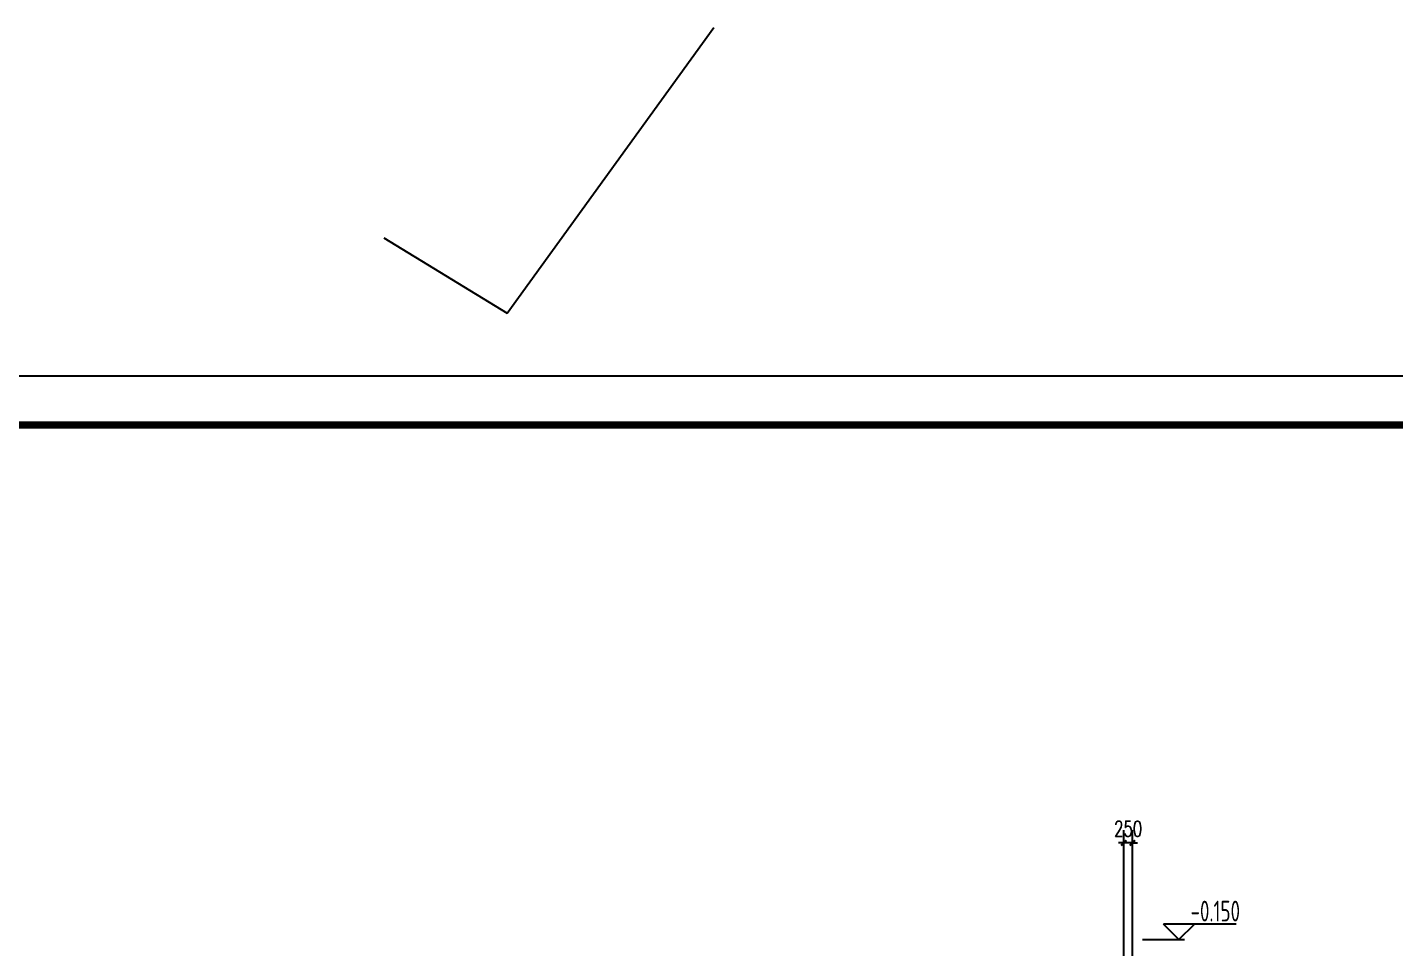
# Model space of a CAD drawing. Extents: x 180850 to 1400258, y 48356 to 327067.
# Drawn here: x 342246 to 381769, y 300469 to 327067 of the extents above; entities that cross this region are included whole.
import ezdxf
from ezdxf.enums import TextEntityAlignment as Align

# ---------------------------------------------------------------- set-up
doc = ezdxf.new("R2010")
doc.units = 0
doc.header["$LTSCALE"] = 1000
for name, color, linetype in [('AXIS_DIM', 3, 'Continuous'), ('PUB_TITLE', 4, 'Continuous'), ('TEXT', 7, 'Continuous')]:
    doc.layers.add(name, color=color, linetype=linetype)
doc.styles.add('_TCH_DIM_T3', font='SIMPLEX', dxfattribs={"width": 0.705882, "bigfont": 'GBCBIG'})
doc.styles.add('TSSD_Norm', font='tssdeng.shx', dxfattribs={"bigfont": 'hztxt.shx'})
doc.dimstyles.new('_TCH_ARCH&&150', dxfattribs={"dimtxt": 446.25, "dimasz": 150, "dimexe": 375, "dimexo": 450, "dimgap": 189.375, "dimtad": 1, "dimdec": 0, "dimzin": 0, "dimdsep": 46, "dimtxsty": '_TCH_DIM_T3', "dimblk": 'ARCHTICK', "dimcen": 0.09, "dimclrd": 3, "dimclre": 3, "dimclrt": 7, "dimazin": 2, "dimtfac": 1, "dimtdec": 0, "dimtix": 1, "dimtmove": 2, "dimatfit": 3, "dimfxl": 1, "dimtolj": 1, "dimtzin": 0, "dimarcsym": 0})

# ---------------------------------------------------------------- blocks, each defined once
blk = doc.blocks.new('_ArchTick')
at = {"color": 0, "linetype": 'ByBlock', "const_width": 0.4}
blk.add_lwpolyline([(-0.5, -0.5), (0.5, 0.5)], dxfattribs=at)
blk = doc.blocks.new('*D398')
at = {"color": 3, "lineweight": -2, "transparency": 16777216}
for p, q in [((373940, 299812), (373940, 303869)), ((374190, 299812), (374190, 303869)), ((373940, 303494), (373790, 303494)), ((374190, 303494), (373940, 303494)), ((374190, 303494), (374340, 303494))]:
    blk.add_line(p, q, dxfattribs=at)
at = {"layer": 'Defpoints', "color": 0, "transparency": 16777216}
for p in [(373940, 303494), (373940, 299362), (374190, 299362)]:
    blk.add_point(p, dxfattribs=at)
at = {"color": 3, "lineweight": -2, "transparency": 16777216, "xscale": 150, "yscale": 150, "zscale": 150}
blk.add_blockref('_ArchTick', (373940, 303494), dxfattribs=at)
at = {"color": 3, "lineweight": -2, "transparency": 16777216, "xscale": 150, "yscale": 150, "zscale": 150, "rotation": 180}
blk.add_blockref('_ArchTick', (374190, 303494), dxfattribs=at)
at = {"color": 7, "transparency": 16777216, "insert": (374065, 303906), "char_height": 446.2, "attachment_point": 5, "style": '_TCH_DIM_T3'}
blk.add_mtext('\\A1;250', dxfattribs=at)

msp = doc.modelspace()

# ---------------------------------------------------------------- linework, layer by layer
for p, q in [((356114.99, 318807.29), (362086.49, 327066.93)), ((352555.06, 320986.92), (356114.99, 318807.29))]:
    msp.add_line(p, q)
at = {"layer": 'AXIS_DIM'}
for p, q in [((377183.74, 301150.74), (375083.74, 301150.74)), ((375533.74, 300700.74), (375083.74, 301150.74)), ((375533.74, 300700.74), (375983.74, 301150.74)), ((374481.34, 300700.74), (375698.68, 300700.74))]:
    msp.add_line(p, q, dxfattribs=at)
at = {"layer": 'PUB_TITLE'}
msp.add_lwpolyline([(307089.48, 232984.16), (425889.48, 232984.16), (425889.48, 316984.16), (307089.48, 316984.16)], close=True, dxfattribs=at)
at = {"layer": 'PUB_TITLE', "const_width": 212.12}
msp.add_lwpolyline([(309909.8, 234398.34), (309909.8, 315569.98), (423889.48, 315569.98), (423889.48, 234398.34)], close=True, dxfattribs=at)

# ---------------------------------------------------------------- texts
at = {"layer": 'TEXT', "style": 'TSSD_Norm', "width": 0.7}
msp.add_text('-0.150', height=600, dxfattribs=at).set_placement((376583.74, 301525.74), align=Align.MIDDLE_CENTER)

# ---------------------------------------------------------------- dimensions: what is measured, and where the dimension line sits
dim = msp.add_linear_dim(base=(373940.1, 303493.83), p1=(374190.1, 299362.03), p2=(373940.1, 299362.03), dimstyle='_TCH_ARCH&&150')
dim.commit()
dim.dimension.update_dxf_attribs({"geometry": '*D398', "text_midpoint": (374065.1, 303906.33)})

doc.saveas('drawing.dxf')
